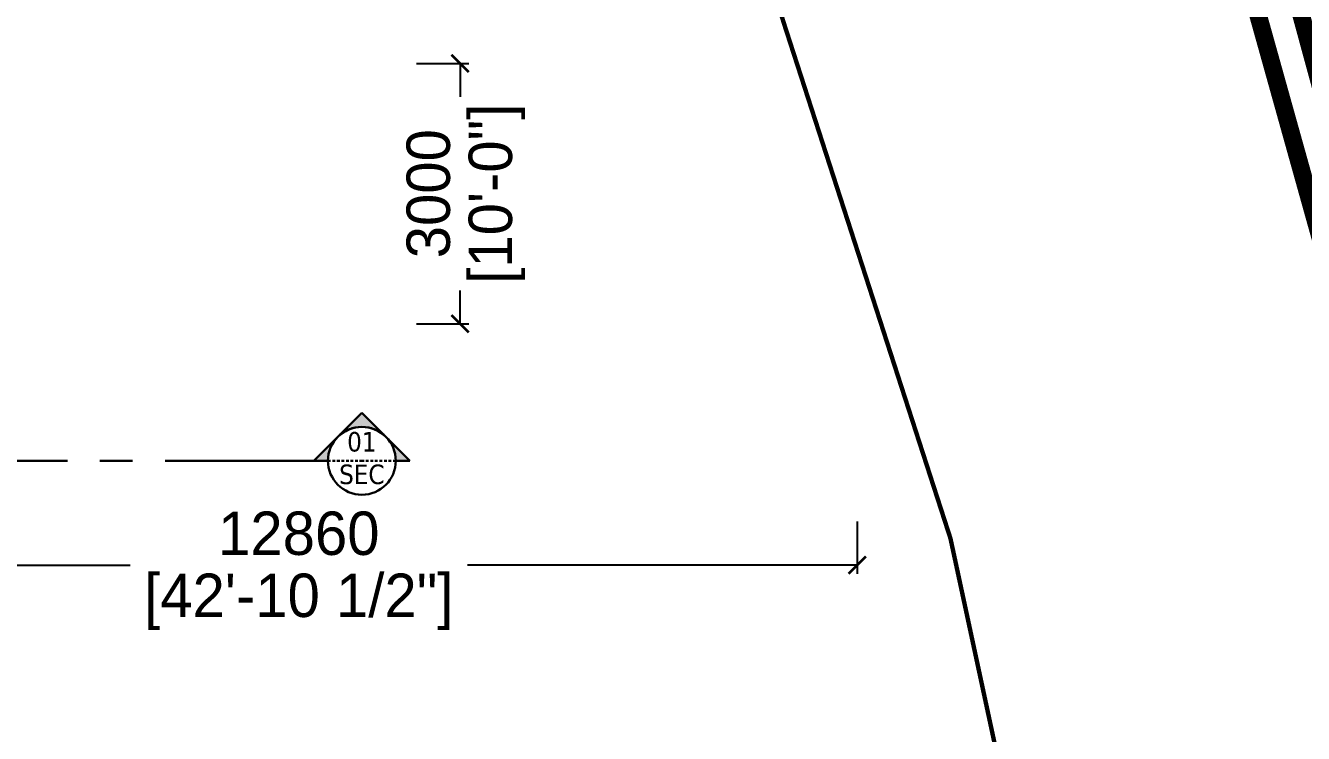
# Model space of a CAD drawing. Header units: millimetres. Extents: x 221017 to 6120115, y -1189702 to 83047459.
# Drawn here: x 3171143 to 3185857, y 56098 to 64256 of the extents above; entities that cross this region are included whole.
import ezdxf

# ---------------------------------------------------------------- set-up
doc = ezdxf.new("R2010")
doc.units = ezdxf.units.MM
doc.header["$LTSCALE"] = 150
doc.header["$MEASUREMENT"] = 0
doc.header["$PDMODE"] = 35
doc.header["$PDSIZE"] = -20
for name, pattern in [('BORDER', [1.75, 0.5, -0.25, 0.5, -0.25, 0, -0.25]), ('CENTERX2', [4, 2.5, -0.5, 0.5, -0.5]), ('HIDDEN', [0.375, 0.25, -0.125])]:
    doc.linetypes.add(name, pattern=pattern)
doc.layers.get('0').update_dxf_attribs({"linetype": 'CONTINUOUS', "lineweight": 9})
doc.layers.get('DEFPOINTS').update_dxf_attribs({"linetype": 'HIDDEN'})
doc.layers.add('DIM', color=7, linetype='CONTINUOUS', lineweight=13)
doc.layers.add('section line', color=254, linetype='CONTINUOUS', lineweight=30)
doc.layers.add('Propoerty Line', color=3, linetype='BORDER')
doc.layers.add('ROAD', color=1, linetype='CONTINUOUS')
doc.styles.add('Tahoma', font='tahoma.ttf')
doc.styles.add('Text Layout', font='GOTHIC.TTF')
doc.dimstyles.new('scale 50mm NEW', dxfattribs={"dimscale": 0, "dimtxt": 500, "dimasz": 200, "dimexe": 100, "dimexo": 100, "dimgap": 100, "dimtad": 0, "dimdec": 0, "dimzin": 1, "dimdsep": 46, "dimtxsty": 'Text Layout', "dimblk": 'ARCHTICK', "dimcen": 0.09, "dimclrd": 256, "dimclre": 256, "dimadec": 0, "dimazin": 0, "dimtfac": 1, "dimtdec": 0, "dimtmove": 1, "dimatfit": 0, "dimfxl": 0, "dimtolj": 1, "dimtzin": 0, "dimarcsym": 0})

# ---------------------------------------------------------------- blocks, each defined once
blk = doc.blocks.new('_ARCHTICK')
at = {"color": 0, "linetype": 'ByBlock', "const_width": 0.15}
blk.add_lwpolyline([(-0.5, -0.5), (0.5, 0.5)], dxfattribs=at)
blk = doc.blocks.new('*D227')
at = {"layer": 'DEFPOINTS', "color": 0, "ltscale": 0.5, "transparency": 16777216}
for p in [(3180719, 58747), (3167859, 58523), (3180719, 58039)]:
    blk.add_point(p, dxfattribs=at)
at = {"layer": 'DIM', "lineweight": -2, "ltscale": 0.5, "transparency": 16777216}
for p, q in [((3167859, 58423), (3167859, 57939)), ((3180719, 58539), (3180719, 57939)), ((3167859, 58039), (3172346, 58039)), ((3180719, 58039), (3176233, 58039))]:
    blk.add_line(p, q, dxfattribs=at)
at = {"layer": 'DIM', "lineweight": -2, "ltscale": 0.5, "transparency": 16777216, "xscale": 200, "yscale": 200, "zscale": 200, "rotation": 180}
blk.add_blockref('_ARCHTICK', (3167859, 58039), dxfattribs=at)
at = {"layer": 'DIM', "lineweight": -2, "ltscale": 0.5, "transparency": 16777216, "xscale": 200, "yscale": 200, "zscale": 200}
blk.add_blockref('_ARCHTICK', (3180719, 58039), dxfattribs=at)
at = {"layer": 'DIM', "color": 0, "ltscale": 0.5, "transparency": 16777216, "char_height": 500, "attachment_point": 5, "style": 'Text Layout'}
for s, insert in [('\\A1;12860', (3174289, 58402)), ('\\A1;[42\'-10 1/2"]', (3174289, 57615))]:
    blk.add_mtext(s, dxfattribs=dict(at, insert=insert))
blk = doc.blocks.new('*D246')
at = {"layer": 'DEFPOINTS', "color": 0, "ltscale": 0.5, "transparency": 16777216}
for p in [(3173395, 63818), (3176146, 63818), (3173395, 60818)]:
    blk.add_point(p, dxfattribs=at)
at = {"layer": 'DIM', "lineweight": -2, "ltscale": 0.5, "transparency": 16777216}
for p, q in [((3175646, 63818), (3176246, 63818)), ((3176146, 63818), (3176146, 63435)), ((3176146, 60818), (3176146, 61202)), ((3175646, 60818), (3176246, 60818))]:
    blk.add_line(p, q, dxfattribs=at)
at = {"layer": 'DIM', "lineweight": -2, "ltscale": 0.5, "transparency": 16777216, "xscale": 200, "yscale": 200, "zscale": 200}
for p, rotation in [((3176146, 63818), 90), ((3176146, 60818), 270)]:
    blk.add_blockref('_ARCHTICK', p, dxfattribs=dict(at, rotation=rotation))
at = {"layer": 'DIM', "color": 0, "ltscale": 0.5, "transparency": 16777216, "char_height": 500, "attachment_point": 5, "rotation": 90, "style": 'Text Layout'}
for s, insert in [('\\A1;[10\'-0"]', (3176570, 62318)), ('\\A1;3000', (3175783, 62318))]:
    blk.add_mtext(s, dxfattribs=dict(at, insert=insert))

msp = doc.modelspace()

# ---------------------------------------------------------------- hatches: boundary and pattern name
at = {"layer": 'section line'}
h = msp.add_hatch(color=256, dxfattribs=at)
edge = h.paths.add_edge_path()
edge.add_line((3174624.4, 59240.1), (3174462.6, 59240.1))
edge.add_line((3174462.6, 59240.1), (3175015, 59792.6))
edge.add_line((3175015, 59792.6), (3175567.5, 59240.1))
edge.add_line((3175567.5, 59240.1), (3175405.7, 59240.1))
edge.add_arc((3175015, 59240.1), 390.6, 0, 180)

# ---------------------------------------------------------------- linework, layer by layer
at = {"layer": 'Propoerty Line', "lineweight": 15, "const_width": 50.8}
msp.add_lwpolyline([(3185382.5, 43278.8), (3184109.6, 48542.9), (3182779.8, 53756.6), (3181792.3, 58345.9), (3179885.7, 64247.2), (3178970.7, 67147.2), (3177544.4, 72704), (3176328.6, 78049), (3173405.4, 77963.5), (3169932.4, 78032.4), (3167468.7, 78037.4), (3164620.5, 77963.7), (3161912.9, 78071), (3161844.4, 78551.2), (3154667, 78700.2)], dxfattribs=at)
msp.add_lwpolyline([(3185382.5, 43278.8), (3184109.6, 48542.9), (3182779.8, 53756.6), (3181792.3, 58345.9), (3179885.7, 64247.2), (3178970.7, 67147.2), (3177544.4, 72704), (3176328.6, 78049), (3173405.4, 77963.5), (3169932.4, 78032.4), (3167468.7, 78037.4), (3164620.5, 77963.7), (3161912.9, 78071), (3161844.4, 78551.2), (3154667, 78700.2)], dxfattribs=at)
at = {"layer": 'ROAD', "color": 102, "lineweight": 15, "const_width": 203.2}
for points in [[(3186876.6, 58851.5), (3184430.1, 67616.7), (3182513.8, 74951.3)], [(3182939.3, 75062.5), (3184913, 67751.4), (3187293, 58997)]]:
    msp.add_lwpolyline(points, dxfattribs=at)
at = {"layer": 'section line'}
for p, q in [((3174462.6, 59240.1), (3175015, 59792.6)), ((3174738.8, 59516.3), (3175015, 59792.6)), ((3175015, 59792.6), (3175567.5, 59240.1)), ((3175015, 59792.6), (3175291.2, 59516.3)), ((3174624.4, 59240.1), (3174462.6, 59240.1)), ((3174624.4, 59240.1), (3174655.5, 59240.1)), ((3174677.2, 59240.1), (3174708.3, 59240.1)), ((3174728.8, 59240.1), (3174759.9, 59240.1)), ((3174781.6, 59240.1), (3174812.7, 59240.1)), ((3174833.1, 59240.1), (3174864.2, 59240.1)), ((3174885.9, 59240.1), (3174917, 59240.1)), ((3174937.4, 59240.1), (3174968.5, 59240.1)), ((3174989, 59240.1), (3175020.1, 59240.1)), ((3175041.1, 59240.1), (3175010, 59240.1)), ((3175092.6, 59240.1), (3175061.5, 59240.1)), ((3175144.2, 59240.1), (3175113.1, 59240.1)), ((3175197, 59240.1), (3175165.9, 59240.1)), ((3175248.5, 59240.1), (3175217.4, 59240.1)), ((3175301.3, 59240.1), (3175270.2, 59240.1)), ((3175352.8, 59240.1), (3175321.7, 59240.1)), ((3175405.7, 59240.1), (3175374.6, 59240.1)), ((3175567.5, 59240.1), (3175405.7, 59240.1))]:
    msp.add_line(p, q, dxfattribs=at)
at = {"layer": 'section line', "linetype": 'CENTERX2', "ltscale": 5}
msp.add_line((3174624.4, 59240.1), (3105976.6, 59240.1), dxfattribs=at)
at = {"layer": 'section line'}
msp.add_circle((3175015, 59240.1), 390.6, dxfattribs=at)
for start, end in [(0, 180), (45, 135)]:
    msp.add_arc((3175015, 59240.1), 390.6, start, end, dxfattribs=at)

# ---------------------------------------------------------------- texts
at = {"layer": 'section line', "ltscale": 0.5, "insert": (3175015, 59572.1), "char_height": 225, "width": 346.289, "attachment_point": 2, "style": 'Tahoma'}
msp.add_mtext('01 SEC', dxfattribs=at)

# ---------------------------------------------------------------- dimensions: what is measured, and where the dimension line sits
at = {"layer": 'DIM', "ltscale": 0.5}
dim = msp.add_linear_dim(base=(3176145.6, 63818.2), p1=(3173394.8, 60818.2), p2=(3173394.8, 63818.2), angle=90, dimstyle='scale 50mm NEW', override={"dimscale": 1, "dimpost": '\\X'}, dxfattribs=at)
dim.commit()
dim.dimension.update_dxf_attribs({"geometry": '*D246', "text_midpoint": (3176145.6, 62318.2)})
dim = msp.add_linear_dim(base=(3180719.2, 58039.2), p1=(3167859.3, 58523), p2=(3180719.2, 58747.3), dimstyle='scale 50mm NEW', override={"dimscale": 1, "dimpost": '\\X'}, dxfattribs=at)
dim.commit()
dim.dimension.update_dxf_attribs({"geometry": '*D227', "text_midpoint": (3174289.2, 58039.2)})

doc.saveas('drawing.dxf')
